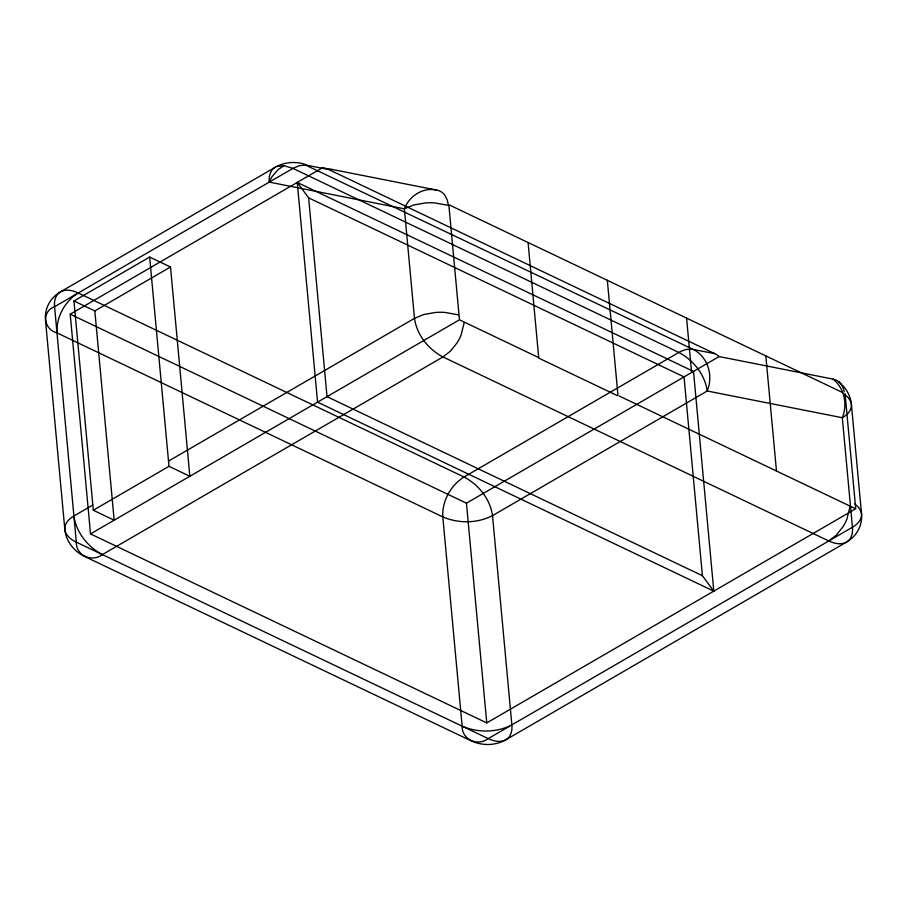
<?xml version="1.0" encoding="UTF-8"?>
<svg xmlns="http://www.w3.org/2000/svg" width="907" height="907" viewBox="0 0 907 907"><rect width="100%" height="100%" fill="white"/><g stroke="black" fill="none" stroke-linecap="round" stroke-linejoin="round"><path stroke-width="1.36" d="M854.813 508.532L854.757 509.315L486.764 722.913L90.519 533.917L70.202 314.185L322.835 167.58M464.203 322.575L461.073 335.148A61.291 54.851 15 0 1 457.162 342.721L450.348 351.236L442.967 356.95L102.4 554.585C92.14 562.612 75.882 555.662 76.324 542.148L54.567 306.725C53.955 301.26 55.384 294.786 60.486 291.861L275.206 167.262A35.52 31.79 15 0 1 298.063 162.784L300.829 163.215A23.525 21.054 15 0 1 307.167 165.289L328.867 169.586L714.682 353.617A15.43 13.809 15 0 1 719.104 356.553L833.034 379.115A11.859 10.612 15 0 1 838.624 381.677L841.288 384.024M850.029 506.594L846.889 519.167A61.291 54.851 15 0 1 842.988 526.74L836.163 535.266L828.783 540.969L442.967 356.95C428.387 349.376 416.778 334.819 414.476 318.357L404.352 208.837C409.034 196.388 422.605 187.148 436.052 189.971M92.831 505.006L73.909 515.992C69.136 518.702 64.318 523.396 64.816 529.337A35.52 31.79 15 0 0 84.963 556.626L470.778 740.656A35.52 31.79 15 0 0 505.936 739.738C511.049 736.813 512.466 730.339 511.865 724.886L492.524 515.607C490.222 499.145 478.613 484.587 464.033 477.014L78.217 292.995C72.809 290.433 66.03 288.789 60.486 291.861A35.52 31.79 15 0 0 45.475 320.069L64.816 529.337C65.542 535.527 71.109 539.642 76.324 542.148L488.215 738.604C493.476 741.098 499.927 742.708 505.426 740.021M505.936 739.738L846.514 542.103C851.616 539.177 853.045 532.704 852.433 527.25L842.32 417.73L843.147 415.429A43.955 39.341 15 0 0 844.859 405.1C845.041 395.271 840.868 385.226 833.034 379.115M275.206 167.262C270.105 170.187 268.676 176.661 269.277 182.114L404.352 208.837L413.49 205.05L425.19 202.964A61.257 54.817 15 0 1 434.51 202.885L448.387 205.345L447.298 200.05L444.759 195.141A12.245 10.963 15 0 0 436.8 190.062M77.662 293.312L54.567 306.725C41.019 311.77 43.933 329.547 56.982 332.88L442.797 516.899C458.409 523.634 477.365 523.52 492.524 515.607L707.233 391.008L708.197 388.332A44.001 39.375 15 0 0 709.762 379.364C710.385 367.301 704.138 354.614 692.982 349.32L305.546 165.063L299.367 165.664L292.927 168.396L78.217 292.995C64.896 301.283 56.098 317.121 56.982 332.88M73.966 300.977L149.644 257.055L170.505 266.998L189.846 476.266L168.997 466.323L93.308 510.244L73.966 300.977L94.827 310.92L170.505 266.998M168.509 461.096L414.476 318.357L423.614 314.559L435.315 312.473A61.257 54.817 15 0 1 444.634 312.393L458.511 314.854M90.519 533.917L317.291 402.311M317.563 402.152L713.809 591.149L693.504 371.417L297.247 182.42L317.563 402.152L458.5 320.364M70.202 314.185L466.447 503.181L719.081 356.576M509.575 726.212L488.215 738.604C477.966 746.62 461.72 739.67 462.151 726.178L442.797 516.899C441.924 501.14 450.722 485.302 464.033 477.014L680.579 351.44L686.1 349.467L691.361 349.093L714.682 353.617M283.868 165.732L277.961 169.756L272.406 176.151A41.597 37.221 15 0 0 269.277 182.114M845.993 542.386C840.506 545.073 834.043 543.452 828.783 540.969M276.794 166.503L284.231 165.72L292.927 168.396L678.753 352.415C693.322 359.988 704.943 374.546 707.233 391.008L842.32 417.73C847.081 415.032 851.9 410.327 851.401 404.386A12.063 10.793 15 0 0 850.789 401.722L848.464 397.833L844.632 394.341M329.003 168.804L436.789 190.119M462.151 726.178C477.751 732.901 496.707 732.788 511.865 724.886L852.433 527.25C857.206 524.541 862.024 519.836 861.525 513.895L851.401 404.386A35.52 31.79 15 0 0 842.558 385.305M842.739 392.595L448.829 204.71L459.464 319.808L538.713 357.607L528.078 242.509M297.247 182.42L308.641 197.862L684.037 376.904L702.415 575.718L713.809 591.149M619.368 396.076L855.72 508.804L845.075 393.706M538.509 358.004L617.61 395.735M702.415 575.718L327.019 396.665L308.641 197.862M93.308 510.244L114.169 520.187L94.827 310.92M102.4 554.585C87.82 547.012 76.211 532.454 73.909 515.992M854.757 503.85L858.589 507.342L860.913 511.231A12.063 10.793 15 0 1 861.525 513.895A35.52 31.79 15 0 1 846.514 542.103M841.571 384.942L841.288 384.511A13.877 12.415 15 0 0 838.635 381.677M765.825 355.907L776.471 471.005M686.576 318.108L689.297 347.54M689.433 349.048L691.508 371.473M607.327 280.308L617.973 395.407M466.447 503.181L486.764 722.913M149.644 257.055L168.997 466.323M841.628 384.908A21.394 19.149 15 0 1 844.19 391.722M322.824 167.602A25.645 22.947 15 0 1 328.878 169.564"/></g></svg>
